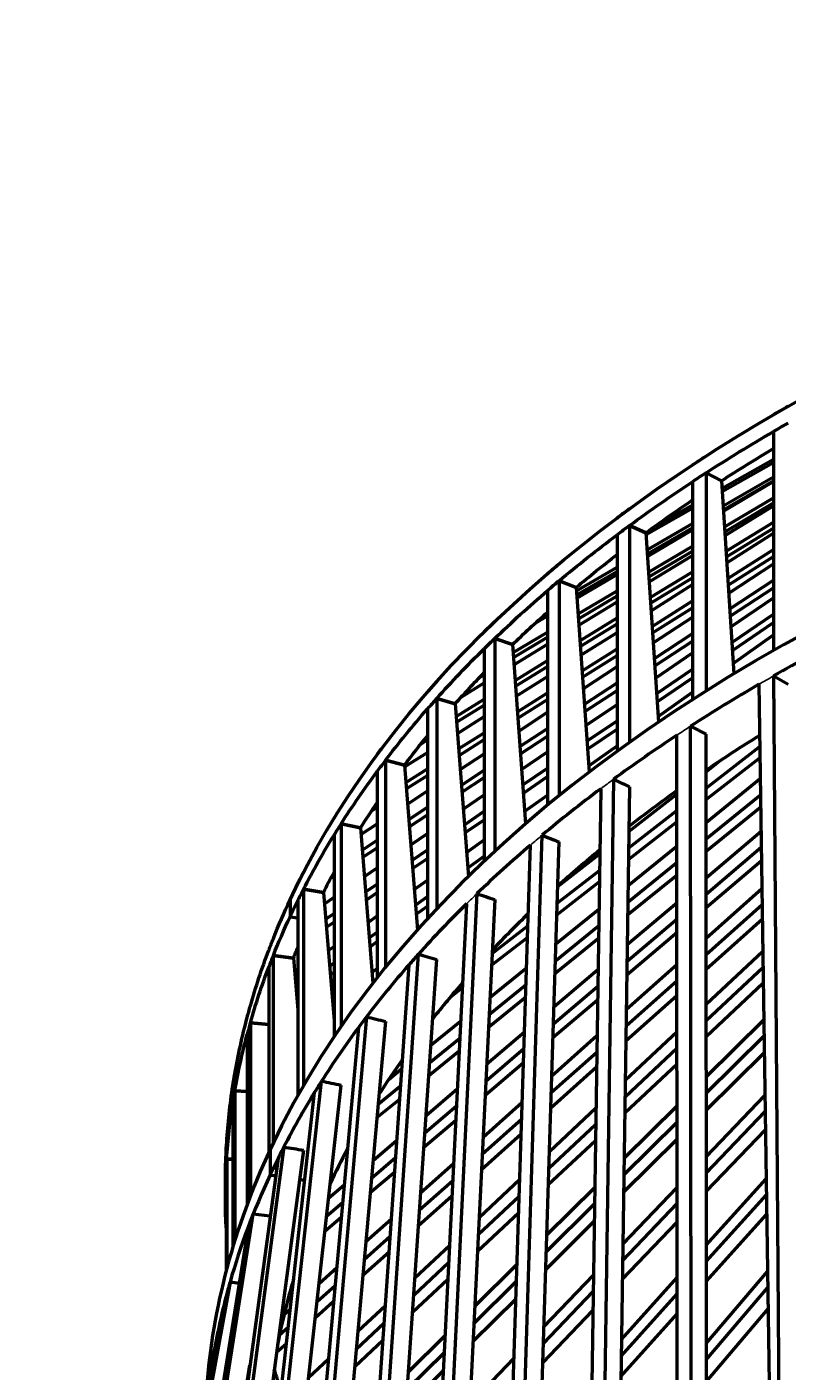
# Model space of a CAD drawing. Header units: inches. Extents: x -0.1 to 57.6, y -5.7 to 33.1.
# Drawn here: x 34.74 to 37.65, y 9.08 to 14.22 of the extents above; entities that cross this region are included whole.
import ezdxf

# ---------------------------------------------------------------- set-up
doc = ezdxf.new("R2010")
doc.units = ezdxf.units.IN
doc.header["$LTSCALE"] = 0.75
doc.header["$MEASUREMENT"] = 0
doc.layers.add('Visible', color=7, linetype='Continuous', lineweight=70)
doc.layers.add('Visible Narrow', color=7, linetype='Continuous', lineweight=35)

msp = doc.modelspace()

# ---------------------------------------------------------------- linework, layer by layer
at = {"layer": 'Visible', "extrusion": (0, 0.817547, -0.575862)}
for p, q in [((37.5926, 12.6755), (37.5926, 11.8391)), ((37.5926, 12.6755), (37.5926, 11.8391)), ((37.5926, 12.6755), (37.5926, 11.8391)), ((37.5926, 12.6755), (37.5926, 11.8391)), ((37.5926, 12.6755), (37.5926, 11.8391)), ((37.396, 12.4591), (37.5926, 12.5701)), ((37.396, 12.4591), (37.5926, 12.5701)), ((37.3968, 12.447), (37.5926, 12.5576)), ((37.3968, 12.447), (37.5926, 12.5576)), ((37.2831, 12.4837), (37.2831, 11.6516)), ((37.2831, 12.4837), (37.2831, 11.6516)), ((37.2831, 12.4837), (37.2831, 11.6516)), ((37.2831, 12.4837), (37.2831, 11.6516)), ((37.2831, 12.4837), (37.2831, 11.6516)), ((37.3942, 12.4877), (37.3352, 12.5177)), ((37.3352, 12.5177), (37.3352, 11.6848)), ((37.3352, 12.5177), (37.3942, 12.4877)), ((37.3352, 12.5177), (37.3352, 11.6848)), ((37.3942, 12.4877), (37.3352, 12.5177)), ((37.3352, 12.5177), (37.3352, 11.6848)), ((37.3942, 12.4877), (37.3352, 12.5177)), ((37.3352, 12.5177), (37.3352, 11.6848)), ((37.3942, 12.4877), (37.3352, 12.5177)), ((37.3352, 12.5177), (37.3352, 11.6848)), ((37.3942, 12.4877), (37.441, 11.7501)), ((37.3942, 12.4877), (37.441, 11.7501)), ((37.3942, 12.4877), (37.441, 11.7501)), ((37.3942, 12.4877), (37.441, 11.7501)), ((37.3942, 12.4877), (37.441, 11.7501)), ((37.4003, 12.3916), (37.5926, 12.5028)), ((37.4003, 12.3916), (37.5926, 12.5028)), ((37.4013, 12.3763), (37.5926, 12.4869)), ((37.4013, 12.3763), (37.5926, 12.4869)), ((37.4016, 12.3712), (37.5926, 12.4846)), ((37.4016, 12.3712), (37.5926, 12.4846)), ((37.106, 12.2828), (37.2831, 12.3828)), ((37.106, 12.2828), (37.2831, 12.3828)), ((37.1428, 12.3161), (37.2831, 12.3953)), ((37.1428, 12.3161), (37.2831, 12.3953)), ((37.4054, 12.3112), (37.5926, 12.4224)), ((37.4054, 12.3112), (37.5926, 12.4224)), ((37.4066, 12.2927), (37.5926, 12.4032)), ((37.4066, 12.2927), (37.5926, 12.4032)), ((37.4075, 12.2785), (37.5926, 12.3918)), ((37.4075, 12.2785), (37.5926, 12.3918)), ((37.4113, 12.2185), (37.5926, 12.3295)), ((37.4113, 12.2185), (37.5926, 12.3295)), ((36.9951, 12.281), (36.9951, 11.4542)), ((36.9951, 12.281), (36.9951, 11.4542)), ((36.9951, 12.281), (36.9951, 11.4542)), ((36.9951, 12.281), (36.9951, 11.4542)), ((36.9951, 12.281), (36.9951, 11.4542)), ((37.1056, 12.289), (37.0434, 12.3168)), ((37.0434, 12.3168), (37.0434, 11.489)), ((37.0434, 12.3168), (37.1056, 12.289)), ((37.0434, 12.3168), (37.0434, 11.489)), ((37.1056, 12.289), (37.0434, 12.3168)), ((37.0434, 12.3168), (37.0434, 11.489)), ((37.1056, 12.289), (37.0434, 12.3168)), ((37.0434, 12.3168), (37.0434, 11.489)), ((37.1056, 12.289), (37.0434, 12.3168)), ((37.0434, 12.3168), (37.0434, 11.489)), ((37.1056, 12.289), (37.154, 11.5661)), ((37.1056, 12.289), (37.154, 11.5661)), ((37.1056, 12.289), (37.154, 11.5661)), ((37.1056, 12.289), (37.154, 11.5661)), ((37.1056, 12.289), (37.154, 11.5661)), ((37.11, 12.2238), (37.2831, 12.3238)), ((37.11, 12.2238), (37.2831, 12.3238)), ((37.111, 12.2085), (37.2831, 12.308)), ((37.111, 12.2085), (37.2831, 12.308)), ((37.1116, 12.1989), (37.2831, 12.3008)), ((37.1116, 12.1989), (37.2831, 12.3008)), ((37.4127, 12.1969), (37.5926, 12.3071)), ((37.4127, 12.1969), (37.5926, 12.3071)), ((37.4141, 12.1739), (37.5926, 12.2869)), ((37.4141, 12.1739), (37.5926, 12.2869)), ((37.1156, 12.139), (37.2831, 12.2385)), ((37.1156, 12.139), (37.2831, 12.2385)), ((37.4179, 12.1141), (37.5926, 12.2247)), ((37.4179, 12.1141), (37.5926, 12.2247)), ((37.1169, 12.1206), (37.2831, 12.2193)), ((37.1169, 12.1206), (37.2831, 12.2193)), ((37.1182, 12.1013), (37.2831, 12.2023)), ((37.1182, 12.1013), (37.2831, 12.2023)), ((37.4195, 12.0893), (37.5926, 12.1989)), ((37.4195, 12.0893), (37.5926, 12.1989)), ((36.8401, 12.0677), (36.9951, 12.1574)), ((36.8401, 12.0677), (36.9951, 12.1574)), ((36.8411, 12.0525), (36.9951, 12.1415)), ((36.8411, 12.0525), (36.9951, 12.1415)), ((36.8421, 12.0388), (36.9951, 12.1297)), ((36.8421, 12.0388), (36.9951, 12.1297)), ((37.1222, 12.0415), (37.2831, 12.14)), ((37.1222, 12.0415), (37.2831, 12.14)), ((37.4215, 12.0578), (37.5926, 12.1701)), ((37.4215, 12.0578), (37.5926, 12.1701)), ((36.8392, 12.0803), (36.7741, 12.1058)), ((36.7741, 12.1058), (36.7741, 11.2843)), ((36.7741, 12.1058), (36.8392, 12.0803)), ((36.7741, 12.1058), (36.7741, 11.2843)), ((36.8392, 12.0803), (36.7741, 12.1058)), ((36.7741, 12.1058), (36.7741, 11.2843)), ((36.8392, 12.0803), (36.7741, 12.1058)), ((36.7741, 12.1058), (36.7741, 11.2843)), ((36.8392, 12.0803), (36.7741, 12.1058)), ((36.7741, 12.1058), (36.7741, 11.2843)), ((36.8392, 12.0803), (36.8888, 11.3747)), ((36.8392, 12.0803), (36.8888, 11.3747)), ((36.8392, 12.0803), (36.8888, 11.3747)), ((36.8392, 12.0803), (36.8888, 11.3747)), ((36.8392, 12.0803), (36.8888, 11.3747)), ((37.1236, 12.0199), (37.2831, 12.1175)), ((37.1236, 12.0199), (37.2831, 12.1175)), ((37.1255, 11.9912), (37.2831, 12.091)), ((37.1255, 11.9912), (37.2831, 12.091)), ((37.4253, 11.998), (37.5926, 12.1078)), ((37.4253, 11.998), (37.5926, 12.1078)), ((37.4271, 11.9701), (37.5926, 12.0787)), ((37.4271, 11.9701), (37.5926, 12.0787)), ((36.7298, 12.0683), (36.7298, 11.248)), ((36.7298, 12.0683), (36.7298, 11.248)), ((36.7298, 12.0683), (36.7298, 11.248)), ((36.7298, 12.0683), (36.7298, 11.248)), ((36.7298, 12.0683), (36.7298, 11.248)), ((36.8463, 11.979), (36.9951, 12.0674)), ((36.8463, 11.979), (36.9951, 12.0674)), ((36.8476, 11.9606), (36.9951, 12.0483)), ((36.8476, 11.9606), (36.9951, 12.0483)), ((36.8493, 11.9366), (36.9951, 12.0259)), ((36.8493, 11.9366), (36.9951, 12.0259)), ((37.1295, 11.9315), (37.2831, 12.0287)), ((37.1295, 11.9315), (37.2831, 12.0287)), ((37.4296, 11.93), (37.5926, 12.041)), ((37.4296, 11.93), (37.5926, 12.041)), ((36.6847, 11.9453), (36.7298, 11.9721)), ((36.6847, 11.9453), (36.7298, 11.9721)), ((37.1312, 11.9068), (37.2831, 12.0029)), ((37.1312, 11.9068), (37.2831, 12.0029)), ((37.4334, 11.8703), (37.5926, 11.9788)), ((37.4334, 11.8703), (37.5926, 11.9788)), ((36.8535, 11.8769), (36.9951, 11.9636)), ((36.8535, 11.8769), (36.9951, 11.9636)), ((36.855, 11.8554), (36.9951, 11.9412)), ((36.855, 11.8554), (36.9951, 11.9412)), ((37.1337, 11.869), (37.2831, 11.967)), ((37.1337, 11.869), (37.2831, 11.967)), ((37.4354, 11.8391), (37.5926, 11.9462)), ((37.4354, 11.8391), (37.5926, 11.9462)), ((36.5961, 11.8623), (36.5283, 11.8854)), ((36.5283, 11.8854), (36.5283, 11.0718)), ((36.5283, 11.8854), (36.5961, 11.8623)), ((36.5283, 11.8854), (36.5283, 11.0718)), ((36.5961, 11.8623), (36.5283, 11.8854)), ((36.5283, 11.8854), (36.5283, 11.0718)), ((36.5961, 11.8623), (36.5283, 11.8854)), ((36.5283, 11.8854), (36.5283, 11.0718)), ((36.5961, 11.8623), (36.5283, 11.8854)), ((36.5283, 11.8854), (36.5283, 11.0718)), ((36.5983, 11.8317), (36.7298, 11.9098)), ((36.5983, 11.8317), (36.7298, 11.9098)), ((36.5996, 11.8134), (36.7298, 11.8907)), ((36.5996, 11.8134), (36.7298, 11.8907)), ((36.8574, 11.8215), (36.9951, 11.9087)), ((36.8574, 11.8215), (36.9951, 11.9087)), ((37.1377, 11.8094), (37.2831, 11.9047)), ((37.1377, 11.8094), (37.2831, 11.9047)), ((37.1396, 11.7815), (37.2831, 11.8756)), ((37.1396, 11.7815), (37.2831, 11.8756)), ((37.4385, 11.7901), (37.5926, 11.8994)), ((37.4385, 11.7901), (37.5926, 11.8994)), ((36.4882, 11.8464), (36.4882, 11.0343)), ((36.4882, 11.8464), (36.4882, 11.0343)), ((36.4882, 11.8464), (36.4882, 11.0343)), ((36.4882, 11.8464), (36.4882, 11.0343)), ((36.4882, 11.8464), (36.4882, 11.0343)), ((36.5961, 11.8623), (36.6463, 11.1773)), ((36.5961, 11.8623), (36.6463, 11.1773)), ((36.5961, 11.8623), (36.6463, 11.1773)), ((36.5961, 11.8623), (36.6463, 11.1773)), ((36.5961, 11.8623), (36.6463, 11.1773)), ((36.6017, 11.785), (36.7298, 11.8634)), ((36.6017, 11.785), (36.7298, 11.8634)), ((36.8616, 11.7619), (36.9951, 11.8464)), ((36.8616, 11.7619), (36.9951, 11.8464)), ((36.8633, 11.7372), (36.9951, 11.8206)), ((36.8633, 11.7372), (36.9951, 11.8206)), ((37.1427, 11.7345), (37.2831, 11.8301)), ((37.1427, 11.7345), (37.2831, 11.8301)), ((36.6061, 11.7254), (36.7298, 11.8012)), ((36.6061, 11.7254), (36.7298, 11.8012)), ((36.6077, 11.7039), (36.7298, 11.7787)), ((36.6077, 11.7039), (36.7298, 11.7787)), ((36.8664, 11.6936), (36.9951, 11.7781)), ((36.8664, 11.6936), (36.9951, 11.7781)), ((37.1467, 11.6749), (37.2831, 11.7678)), ((37.1467, 11.6749), (37.2831, 11.7678)), ((36.4005, 11.6618), (36.4882, 11.7155)), ((36.4005, 11.6618), (36.4882, 11.7155)), ((36.4706, 11.7367), (36.4882, 11.7472)), ((36.4706, 11.7367), (36.4882, 11.7472)), ((36.6105, 11.6652), (36.7298, 11.7407)), ((36.6105, 11.6652), (36.7298, 11.7407)), ((36.8706, 11.6341), (36.9951, 11.7158)), ((36.8706, 11.6341), (36.9951, 11.7158)), ((37.1488, 11.6438), (37.2831, 11.7353)), ((37.1488, 11.6438), (37.2831, 11.7353)), ((37.5369, 11.7105), (37.5926, 7.8837)), ((37.5926, 11.7425), (37.6483, 11.7105)), ((37.5926, 11.7425), (37.6204, 7.8998)), ((36.6149, 11.6057), (36.7298, 11.6784)), ((36.6149, 11.6057), (36.7298, 11.6784)), ((36.8725, 11.6062), (36.9951, 11.6867)), ((36.8725, 11.6062), (36.9951, 11.6867)), ((37.1526, 11.5873), (37.2831, 11.6799)), ((37.1526, 11.5873), (37.2831, 11.6799)), ((36.2713, 11.6162), (36.2713, 10.8145)), ((36.2713, 11.6162), (36.2713, 10.8145)), ((36.2713, 11.6162), (36.2713, 10.8145)), ((36.2713, 11.6162), (36.2713, 10.8145)), ((36.2713, 11.6162), (36.2713, 10.8145)), ((36.3772, 11.636), (36.307, 11.6566)), ((36.307, 11.6566), (36.307, 10.8529)), ((36.307, 11.6566), (36.3772, 11.636)), ((36.307, 11.6566), (36.307, 10.8529)), ((36.3772, 11.636), (36.307, 11.6566)), ((36.307, 11.6566), (36.307, 10.8529)), ((36.3772, 11.636), (36.307, 11.6566)), ((36.307, 11.6566), (36.307, 10.8529)), ((36.3772, 11.636), (36.307, 11.6566)), ((36.307, 11.6566), (36.307, 10.8529)), ((36.3772, 11.636), (36.4275, 10.9758)), ((36.3772, 11.636), (36.4275, 10.9758)), ((36.3772, 11.636), (36.4275, 10.9758)), ((36.3772, 11.636), (36.4275, 10.9758)), ((36.3772, 11.636), (36.4275, 10.9758)), ((36.3809, 11.5875), (36.4882, 11.6532)), ((36.3809, 11.5875), (36.4882, 11.6532)), ((36.3825, 11.566), (36.4882, 11.6308)), ((36.3825, 11.566), (36.4882, 11.6308)), ((36.6167, 11.5811), (36.7298, 11.6527)), ((36.6167, 11.5811), (36.7298, 11.6527)), ((36.8763, 11.5529), (36.9951, 11.6338)), ((36.8763, 11.5529), (36.9951, 11.6338)), ((36.3858, 11.5229), (36.4882, 11.5878)), ((36.3858, 11.5229), (36.4882, 11.5878)), ((36.6203, 11.5321), (36.7298, 11.604)), ((36.6203, 11.5321), (36.7298, 11.604)), ((36.8804, 11.4934), (36.9951, 11.5716)), ((36.8804, 11.4934), (36.9951, 11.5716)), ((36.3903, 11.4635), (36.4882, 11.5255)), ((36.3903, 11.4635), (36.4882, 11.5255)), ((36.6246, 11.4727), (36.7298, 11.5417)), ((36.6246, 11.4727), (36.7298, 11.5417)), ((36.6267, 11.4449), (36.7298, 11.5126)), ((36.6267, 11.4449), (36.7298, 11.5126)), ((36.8826, 11.4624), (36.9951, 11.539)), ((36.8826, 11.4624), (36.9951, 11.539)), ((37.2255, 7.6619), (37.224, 11.5165)), ((37.2788, 7.6953), (37.2761, 11.5505)), ((37.3367, 7.6821), (37.3352, 11.5205)), ((36.2468, 11.4829), (36.2713, 11.4979)), ((36.2468, 11.4829), (36.2713, 11.4979)), ((36.3922, 11.4389), (36.4882, 11.4997)), ((36.3922, 11.4389), (36.4882, 11.4997)), ((36.8871, 11.399), (36.9951, 11.4756)), ((36.8871, 11.399), (36.9951, 11.4756)), ((37.3352, 11.3143), (37.5404, 11.4729)), ((37.3352, 11.3143), (37.5404, 11.4729)), ((36.1834, 11.4022), (36.1111, 11.4202)), ((36.1111, 11.4202), (36.1111, 10.6294)), ((36.1111, 11.4202), (36.1834, 11.4022)), ((36.1111, 11.4202), (36.1111, 10.6294)), ((36.1834, 11.4022), (36.1111, 11.4202)), ((36.1111, 11.4202), (36.1111, 10.6294)), ((36.1834, 11.4022), (36.1111, 11.4202)), ((36.1111, 11.4202), (36.1111, 10.6294)), ((36.1834, 11.4022), (36.1111, 11.4202)), ((36.1111, 11.4202), (36.1111, 10.6294)), ((36.1834, 11.4022), (36.233, 10.7722)), ((36.1834, 11.4022), (36.233, 10.7722)), ((36.1834, 11.4022), (36.233, 10.7722)), ((36.1834, 11.4022), (36.233, 10.7722)), ((36.1834, 11.4022), (36.233, 10.7722)), ((36.184, 11.3952), (36.2713, 11.4504)), ((36.184, 11.3952), (36.2713, 11.4504)), ((36.3963, 11.3852), (36.4882, 11.4455)), ((36.3963, 11.3852), (36.4882, 11.4455)), ((36.631, 11.3857), (36.7298, 11.453)), ((36.631, 11.3857), (36.7298, 11.453)), ((37.3352, 11.3766), (37.3917, 11.4202)), ((37.3352, 11.3766), (37.3917, 11.4202)), ((37.3353, 11.2709), (37.541, 11.43)), ((37.3353, 11.2709), (37.541, 11.43)), ((36.0799, 11.3786), (36.0799, 10.5904)), ((36.0799, 11.3786), (36.0799, 10.5904)), ((36.0799, 11.3786), (36.0799, 10.5904)), ((36.0799, 11.3786), (36.0799, 10.5904)), ((36.0799, 11.3786), (36.0799, 10.5904)), ((36.1886, 11.3359), (36.2713, 11.3882)), ((36.1886, 11.3359), (36.2713, 11.3882)), ((36.1906, 11.3113), (36.2713, 11.3624)), ((36.1906, 11.3113), (36.2713, 11.3624)), ((36.4008, 11.3259), (36.4882, 11.3832)), ((36.4008, 11.3259), (36.4882, 11.3832)), ((36.4029, 11.2981), (36.4882, 11.3541)), ((36.4029, 11.2981), (36.4882, 11.3541)), ((36.6354, 11.3264), (36.7298, 11.3908)), ((36.6354, 11.3264), (36.7298, 11.3908)), ((36.6377, 11.2954), (36.7298, 11.3582)), ((36.6377, 11.2954), (36.7298, 11.3582)), ((36.1951, 11.2532), (36.2713, 11.3031)), ((36.1951, 11.2532), (36.2713, 11.3031)), ((36.9329, 11.3116), (36.8746, 7.4316)), ((36.9812, 11.3474), (36.9255, 7.4662)), ((37.0434, 11.3196), (36.9859, 7.4578)), ((37.3353, 11.183), (37.5422, 11.3504)), ((37.3353, 11.183), (37.5422, 11.3504)), ((36.4078, 11.2336), (36.4882, 11.2884)), ((36.4078, 11.2336), (36.4882, 11.2884)), ((36.6428, 11.2257), (36.7298, 11.2874)), ((36.6428, 11.2257), (36.7298, 11.2874)), ((37.0408, 11.149), (37.2241, 11.2907)), ((37.0408, 11.149), (37.2241, 11.2907)), ((37.3353, 11.1208), (37.5431, 11.2889)), ((37.3353, 11.1208), (37.5431, 11.2889)), ((36.0585, 11.2277), (36.0799, 11.2412)), ((36.0585, 11.2277), (36.0799, 11.2412)), ((36.1998, 11.194), (36.2713, 11.2409)), ((36.1998, 11.194), (36.2713, 11.2409)), ((36.202, 11.1663), (36.2713, 11.2118)), ((36.202, 11.1663), (36.2713, 11.2118)), ((36.4123, 11.1744), (36.4882, 11.2261)), ((36.4123, 11.1744), (36.4882, 11.2261)), ((37.0399, 11.086), (37.2241, 11.2284)), ((37.0399, 11.086), (37.2241, 11.2284)), ((37.3353, 11.0735), (37.5437, 11.2421)), ((37.3353, 11.0735), (37.5437, 11.2421)), ((36.0155, 11.1619), (35.9414, 11.1772)), ((35.9414, 11.1772), (35.9414, 10.4036)), ((35.9414, 11.1772), (36.0155, 11.1619)), ((35.9414, 11.1772), (35.9414, 10.4036)), ((36.0155, 11.1619), (35.9414, 11.1772)), ((35.9414, 11.1772), (35.9414, 10.4036)), ((36.0155, 11.1619), (35.9414, 11.1772)), ((35.9414, 11.1772), (35.9414, 10.4036)), ((36.0155, 11.1619), (35.9414, 11.1772)), ((35.9414, 11.1772), (35.9414, 10.4036)), ((36.0155, 11.1619), (36.0634, 10.5695)), ((36.0155, 11.1619), (36.0634, 10.5695)), ((36.0155, 11.1619), (36.0634, 10.5695)), ((36.0155, 11.1619), (36.0634, 10.5695)), ((36.0155, 11.1619), (36.0634, 10.5695)), ((36.0176, 11.1367), (36.0799, 11.1776)), ((36.0176, 11.1367), (36.0799, 11.1776)), ((36.4147, 11.1435), (36.4882, 11.1936)), ((36.4147, 11.1435), (36.4882, 11.1936)), ((37.0392, 11.0421), (37.2241, 11.1851)), ((37.0392, 11.0421), (37.2241, 11.1851)), ((37.3354, 10.9718), (37.5451, 11.1498)), ((37.3354, 10.9718), (37.5451, 11.1498)), ((35.9148, 11.1346), (35.9148, 10.3645)), ((35.9148, 11.1346), (35.9148, 10.3645)), ((35.9148, 11.1346), (35.9148, 10.3645)), ((35.9148, 11.1346), (35.9148, 10.3645)), ((35.9148, 11.1346), (35.9148, 10.3645)), ((36.0223, 11.0776), (36.0799, 11.1153)), ((36.0223, 11.0776), (36.0799, 11.1153)), ((36.2074, 11.097), (36.2713, 11.1406)), ((36.2074, 11.097), (36.2713, 11.1406)), ((36.4204, 11.0679), (36.4882, 11.116)), ((36.4204, 11.0679), (36.4882, 11.116)), ((36.5407, 7.193), (36.6647, 11.0966)), ((36.589, 7.2288), (36.7089, 11.1341)), ((36.652, 7.2258), (36.7741, 11.1086)), ((36.0246, 11.0499), (36.0799, 11.0862)), ((36.0246, 11.0499), (36.0799, 11.0862)), ((36.2121, 11.0379), (36.2713, 11.0783)), ((36.2121, 11.0379), (36.2713, 11.0783)), ((36.2145, 11.0071), (36.2713, 11.0457)), ((36.2145, 11.0071), (36.2713, 11.0457)), ((36.4249, 11.0089), (36.4882, 11.0537)), ((36.4249, 11.0089), (36.4882, 11.0537)), ((36.7687, 10.9387), (36.9291, 11.0627)), ((36.7687, 10.9387), (36.9291, 11.0627)), ((37.0377, 10.9422), (37.2242, 11.0931)), ((37.0377, 10.9422), (37.2242, 11.0931)), ((37.3354, 10.9096), (37.546, 11.0883)), ((37.3354, 10.9096), (37.546, 11.0883)), ((36.0305, 10.9765), (36.0799, 11.0101)), ((36.0305, 10.9765), (36.0799, 11.0101)), ((36.7667, 10.8749), (36.9282, 10.9997)), ((36.7667, 10.8749), (36.9282, 10.9997)), ((37.0368, 10.8792), (37.2242, 11.0308)), ((37.0368, 10.8792), (37.2242, 11.0308)), ((37.3354, 10.8582), (37.5467, 11.0375)), ((37.3354, 10.8582), (37.5467, 11.0375)), ((35.9026, 10.9699), (35.9148, 10.9778)), ((35.9026, 10.9699), (35.9148, 10.9778)), ((36.0353, 10.9175), (36.0799, 10.9479)), ((36.0353, 10.9175), (36.0799, 10.9479)), ((36.2208, 10.9264), (36.2713, 10.9621)), ((36.2208, 10.9264), (36.2713, 10.9621)), ((36.7653, 10.8304), (36.9275, 10.9558)), ((36.7653, 10.8304), (36.9275, 10.9558)), ((37.0361, 10.8313), (37.2242, 10.9835)), ((37.0361, 10.8313), (37.2242, 10.9835)), ((35.8742, 10.916), (35.7985, 10.9286)), ((35.7985, 10.9286), (35.7985, 10.1788)), ((35.7985, 10.9286), (35.8742, 10.916)), ((35.7985, 10.9286), (35.7985, 10.1788)), ((35.8742, 10.916), (35.7985, 10.9286)), ((35.7985, 10.9286), (35.7985, 10.1788)), ((35.8742, 10.916), (35.7985, 10.9286)), ((35.7985, 10.9286), (35.7985, 10.1788)), ((35.8742, 10.916), (35.7985, 10.9286)), ((35.7985, 10.9286), (35.7985, 10.1788)), ((35.8742, 10.916), (35.9148, 10.4256)), ((35.8742, 10.916), (35.9148, 10.4256)), ((35.8742, 10.916), (35.9148, 10.4256)), ((35.8742, 10.916), (35.9148, 10.4256)), ((35.8742, 10.916), (35.9148, 10.4256)), ((35.8778, 10.8724), (35.9148, 10.8976)), ((35.8778, 10.8724), (35.9148, 10.8976)), ((36.0378, 10.8866), (36.0799, 10.9153)), ((36.0378, 10.8866), (36.0799, 10.9153)), ((36.2255, 10.8674), (36.2713, 10.8999)), ((36.2255, 10.8674), (36.2713, 10.8999)), ((36.4605, 10.9113), (36.2703, 6.9834)), ((37.3355, 10.7411), (37.5483, 10.9309)), ((37.3355, 10.7411), (37.5483, 10.9309)), ((35.7467, 10.8871), (35.7467, 10.8228)), ((35.7467, 10.8871), (35.7467, 10.8228)), ((35.7766, 10.8851), (35.7766, 10.1404)), ((35.7766, 10.8851), (35.7766, 10.1404)), ((35.7766, 10.8851), (35.7766, 10.1404)), ((35.7766, 10.8851), (35.7766, 10.1404)), ((35.7766, 10.8851), (35.7766, 10.1404)), ((36.4204, 10.8723), (36.2247, 6.9465)), ((36.2282, 10.8332), (36.2713, 10.8638)), ((36.2282, 10.8332), (36.2713, 10.8638)), ((36.5283, 10.8882), (36.3359, 6.9868)), ((36.7618, 10.7189), (36.926, 10.8518)), ((36.7618, 10.7189), (36.926, 10.8518)), ((37.0344, 10.7164), (37.2243, 10.8775)), ((37.0344, 10.7164), (37.2243, 10.8775)), ((37.3355, 10.6789), (37.5492, 10.8694)), ((37.3355, 10.6789), (37.5492, 10.8694)), ((35.7467, 10.8228), (35.7766, 10.8182)), ((35.7467, 10.8228), (35.7766, 10.8182)), ((35.8826, 10.8134), (35.9148, 10.8353)), ((35.8826, 10.8134), (35.9148, 10.8353)), ((35.8852, 10.7826), (35.9148, 10.8028)), ((35.8852, 10.7826), (35.9148, 10.8028)), ((36.0447, 10.8014), (36.0799, 10.8264)), ((36.0447, 10.8014), (36.0799, 10.8264)), ((36.5181, 10.6827), (36.6549, 10.7884)), ((36.5181, 10.6827), (36.6549, 10.7884)), ((36.7598, 10.655), (36.925, 10.7888)), ((36.7598, 10.655), (36.925, 10.7888)), ((37.0334, 10.6533), (37.2243, 10.8153)), ((37.0334, 10.6533), (37.2243, 10.8153)), ((37.3355, 10.6231), (37.55, 10.8144)), ((37.3355, 10.6231), (37.55, 10.8144)), ((36.0494, 10.7425), (36.0799, 10.7641)), ((36.0494, 10.7425), (36.0799, 10.7641)), ((36.5159, 10.6376), (36.6535, 10.7439)), ((36.5159, 10.6376), (36.6535, 10.7439)), ((36.7583, 10.6065), (36.9243, 10.7409)), ((36.7583, 10.6065), (36.9243, 10.7409)), ((37.0327, 10.6012), (37.2243, 10.7639)), ((37.0327, 10.6012), (37.2243, 10.7639)), ((35.8926, 10.6935), (35.9148, 10.7092)), ((35.8926, 10.6935), (35.9148, 10.7092)), ((36.0522, 10.7084), (36.0799, 10.728)), ((36.0522, 10.7084), (36.0799, 10.728)), ((37.3356, 10.4886), (37.5518, 10.6916)), ((37.3356, 10.4886), (37.5518, 10.6916)), ((35.683, 10.6753), (35.7599, 10.6654)), ((35.683, 10.6753), (35.683, 9.9603)), ((35.7599, 10.6654), (35.683, 10.6753)), ((35.683, 10.6753), (35.683, 9.9603)), ((35.7599, 10.6654), (35.683, 10.6753)), ((35.683, 10.6753), (35.683, 9.9603)), ((35.7599, 10.6654), (35.683, 10.6753)), ((35.683, 10.6753), (35.683, 9.9603)), ((35.7599, 10.6654), (35.683, 10.6753)), ((35.683, 10.6753), (35.683, 9.9603)), ((35.7599, 10.6654), (35.7766, 10.4678)), ((35.7599, 10.6654), (35.7766, 10.4678)), ((35.7599, 10.6654), (35.7766, 10.4678)), ((35.7599, 10.6654), (35.7766, 10.4678)), ((35.7599, 10.6654), (35.7766, 10.4678)), ((35.8974, 10.6347), (35.9148, 10.647)), ((35.8974, 10.6347), (35.9148, 10.647)), ((35.9272, 6.6924), (36.2011, 10.6396)), ((35.97, 6.7304), (36.2369, 10.68)), ((36.0386, 6.7413), (36.307, 10.6594)), ((37.0307, 10.4694), (37.2243, 10.642)), ((37.0307, 10.4694), (37.2243, 10.642)), ((35.6659, 10.6311), (35.6659, 9.9236)), ((35.6659, 10.6311), (35.6659, 9.9236)), ((35.6659, 10.6311), (35.6659, 9.9236)), ((35.6659, 10.6311), (35.6659, 9.9236)), ((35.6659, 10.6311), (35.6659, 9.9236)), ((35.7652, 10.6031), (35.7766, 10.6112)), ((35.7652, 10.6031), (35.7766, 10.6112)), ((35.9003, 10.6006), (35.9148, 10.6109)), ((35.9003, 10.6006), (35.9148, 10.6109)), ((36.0601, 10.6108), (36.0799, 10.6254)), ((36.0601, 10.6108), (36.0799, 10.6254)), ((36.5099, 10.5151), (36.6498, 10.6283)), ((36.5099, 10.5151), (36.6498, 10.6283)), ((36.7543, 10.4786), (36.9225, 10.6214)), ((36.7543, 10.4786), (36.9225, 10.6214)), ((37.3356, 10.4264), (37.5527, 10.6302)), ((37.3356, 10.4264), (37.5527, 10.6302)), ((35.7701, 10.5444), (35.7766, 10.549)), ((35.7701, 10.5444), (35.7766, 10.549)), ((36.359, 10.5163), (36.4044, 10.5514)), ((36.359, 10.5163), (36.4044, 10.5514)), ((36.5067, 10.4502), (36.6478, 10.5644)), ((36.5067, 10.4502), (36.6478, 10.5644)), ((36.7522, 10.4147), (36.9216, 10.5584)), ((36.7522, 10.4147), (36.9216, 10.5584)), ((37.0298, 10.4063), (37.2244, 10.5798)), ((37.0298, 10.4063), (37.2244, 10.5798)), ((37.3356, 10.366), (37.5535, 10.5706)), ((37.3356, 10.366), (37.5535, 10.5706)), ((35.773, 10.5104), (35.7766, 10.5129)), ((35.773, 10.5104), (35.7766, 10.5129)), ((35.9087, 10.4988), (35.9148, 10.5033)), ((35.9087, 10.4988), (35.9148, 10.5033)), ((36.5043, 10.4009), (36.6462, 10.5158)), ((36.5043, 10.4009), (36.6462, 10.5158)), ((36.7506, 10.3618), (36.9208, 10.5063)), ((36.7506, 10.3618), (36.9208, 10.5063)), ((37.0289, 10.3497), (37.2244, 10.524)), ((37.0289, 10.3497), (37.2244, 10.524)), ((36.0389, 10.4411), (35.6892, 6.4701)), ((35.9136, 10.4401), (35.9148, 10.441)), ((35.9136, 10.4401), (35.9148, 10.441)), ((37.3357, 10.2115), (37.5556, 10.4293)), ((37.3357, 10.2115), (37.5556, 10.4293)), ((35.5954, 10.4183), (35.6659, 10.4119)), ((35.5954, 10.4183), (35.5954, 9.757)), ((35.6659, 10.4119), (35.5954, 10.4183)), ((35.5954, 10.4183), (35.5954, 9.757)), ((35.6659, 10.4119), (35.5954, 10.4183)), ((35.5954, 10.4183), (35.5954, 9.757)), ((35.6659, 10.4119), (35.5954, 10.4183)), ((35.5954, 10.4183), (35.5954, 9.757)), ((35.6659, 10.4119), (35.5954, 10.4183)), ((35.5954, 10.4183), (35.5954, 9.757)), ((36.0076, 10.3995), (35.6493, 6.431)), ((36.1111, 10.4231), (35.7609, 6.4901)), ((36.2846, 10.3328), (36.3981, 10.4246)), ((36.2846, 10.3328), (36.3981, 10.4246)), ((36.4973, 10.2606), (36.642, 10.3834)), ((36.4973, 10.2606), (36.642, 10.3834)), ((37.0267, 10.1986), (37.2244, 10.3843)), ((37.0267, 10.1986), (37.2244, 10.3843)), ((35.5831, 10.3735), (35.5831, 9.7245)), ((35.5831, 10.3735), (35.5831, 9.7245)), ((35.5831, 10.3735), (35.5831, 9.7245)), ((35.5831, 10.3735), (35.5831, 9.7245)), ((35.5831, 10.3735), (35.5831, 9.7245)), ((36.2801, 10.2669), (36.3949, 10.3597)), ((36.2801, 10.2669), (36.3949, 10.3597)), ((36.746, 10.2154), (36.9187, 10.3695)), ((36.746, 10.2154), (36.9187, 10.3695)), ((37.3357, 10.1492), (37.5565, 10.368)), ((37.3357, 10.1492), (37.5565, 10.368)), ((36.2767, 10.2168), (36.3924, 10.3104)), ((36.2767, 10.2168), (36.3924, 10.3104)), ((36.4941, 10.1956), (36.64, 10.3194)), ((36.4941, 10.1956), (36.64, 10.3194)), ((36.744, 10.1514), (36.9178, 10.3064)), ((36.744, 10.1514), (36.9178, 10.3064)), ((37.0257, 10.1355), (37.2245, 10.322)), ((37.0257, 10.1355), (37.2245, 10.322)), ((37.3357, 10.084), (37.5574, 10.3036)), ((37.3357, 10.084), (37.5574, 10.3036)), ((36.1247, 10.2034), (36.1736, 10.243)), ((36.1247, 10.2034), (36.1736, 10.243)), ((36.4915, 10.1419), (36.6383, 10.2665)), ((36.4915, 10.1419), (36.6383, 10.2665)), ((36.7422, 10.094), (36.9169, 10.2499)), ((36.7422, 10.094), (36.9169, 10.2499)), ((37.0248, 10.0742), (37.2245, 10.2617)), ((37.0248, 10.0742), (37.2245, 10.2617)), ((35.4287, 6.2029), (35.8673, 10.1955)), ((35.5042, 6.2343), (35.9414, 10.1801)), ((36.083, 10.1074), (36.169, 10.177)), ((36.083, 10.1074), (36.169, 10.177)), ((35.3919, 6.1628), (35.8407, 10.1528)), ((35.5359, 10.1587), (35.5831, 10.1561)), ((35.5359, 10.1587), (35.5359, 9.5863)), ((35.5831, 10.1561), (35.5359, 10.1587)), ((35.5359, 10.1587), (35.5359, 9.5863)), ((35.5831, 10.1561), (35.5359, 10.1587)), ((35.5359, 10.1587), (35.5359, 9.5863)), ((35.5831, 10.1561), (35.5359, 10.1587)), ((35.5359, 10.1587), (35.5359, 9.5863)), ((35.5831, 10.1561), (35.5359, 10.1587)), ((35.5359, 10.1587), (35.5359, 9.5863)), ((36.0785, 10.0564), (36.1655, 10.1269)), ((36.0785, 10.0564), (36.1655, 10.1269)), ((36.2663, 10.0645), (36.3852, 10.1654)), ((36.2663, 10.0645), (36.3852, 10.1654)), ((37.3358, 9.9062), (37.5598, 10.1409)), ((37.3358, 9.9062), (37.5598, 10.1409)), ((35.5285, 10.1135), (35.5285, 9.5621)), ((35.5285, 10.1135), (35.5285, 9.5621)), ((35.5285, 10.1135), (35.5285, 9.5621)), ((35.5285, 10.1135), (35.5285, 9.5621)), ((35.5285, 10.1135), (35.5285, 9.5621)), ((36.2617, 9.9984), (36.3819, 10.1004)), ((36.2617, 9.9984), (36.3819, 10.1004)), ((36.4836, 9.9814), (36.6335, 10.1151)), ((36.4836, 9.9814), (36.6335, 10.1151)), ((36.7369, 9.9265), (36.9146, 10.0933)), ((36.7369, 9.9265), (36.9146, 10.0933)), ((37.0222, 9.901), (37.2245, 10.1014)), ((37.0222, 9.901), (37.2245, 10.1014)), ((37.3358, 9.844), (37.5607, 10.0795)), ((37.3358, 9.844), (37.5607, 10.0795)), ((36.258, 9.9438), (36.3793, 10.0467)), ((36.258, 9.9438), (36.3793, 10.0467)), ((36.4804, 9.9163), (36.6315, 10.0511)), ((36.4804, 9.9163), (36.6315, 10.0511)), ((36.7349, 9.8624), (36.9136, 10.0302)), ((36.7349, 9.8624), (36.9136, 10.0302)), ((37.0213, 9.8378), (37.2246, 10.0391)), ((37.0213, 9.8378), (37.2246, 10.0391)), ((36.0639, 9.8928), (36.1546, 9.9698)), ((36.0639, 9.8928), (36.1546, 9.9698)), ((36.4775, 9.858), (36.6297, 9.9937)), ((36.4775, 9.858), (36.6297, 9.9937)), ((36.7329, 9.8001), (36.9127, 9.969)), ((36.7329, 9.8001), (36.9127, 9.969)), ((37.0203, 9.7715), (37.2246, 9.9739)), ((37.0203, 9.7715), (37.2246, 9.9739)), ((37.3359, 9.7734), (37.5617, 10.01)), ((37.3359, 9.7734), (37.5617, 10.01)), ((35.7229, 9.9441), (35.1933, 5.9569)), ((35.7985, 9.9315), (35.2733, 6.0029)), ((35.6706, 9.9339), (35.6706, 9.8374)), ((35.6706, 9.9339), (35.6706, 9.8374)), ((35.701, 9.9006), (35.1631, 5.9395)), ((35.5049, 9.8974), (35.5285, 9.897)), ((35.5049, 9.8974), (35.5049, 9.4786)), ((35.5285, 9.897), (35.5049, 9.8974)), ((35.5049, 9.8974), (35.5049, 9.4786)), ((35.5285, 9.897), (35.5049, 9.8974)), ((35.5049, 9.8974), (35.5049, 9.4786)), ((35.5285, 9.897), (35.5049, 9.8974)), ((35.5049, 9.8974), (35.5049, 9.4786)), ((35.5285, 9.897), (35.5049, 9.8974)), ((35.5049, 9.8974), (35.5049, 9.4786)), ((36.0579, 9.8254), (36.15, 9.9036)), ((36.0579, 9.8254), (36.15, 9.9036)), ((36.2461, 9.7696), (36.371, 9.881)), ((36.2461, 9.7696), (36.371, 9.881)), ((35.5025, 9.8521), (35.5025, 9.4692)), ((35.5025, 9.8521), (35.5025, 9.4692)), ((35.5025, 9.8521), (35.5025, 9.4692)), ((35.5025, 9.8521), (35.5025, 9.4692)), ((35.5025, 9.8521), (35.5025, 9.4692)), ((35.6706, 9.8374), (35.6919, 9.8341)), ((35.6706, 9.8374), (35.6919, 9.8341)), ((35.7836, 9.8199), (35.8029, 9.8169)), ((35.7836, 9.8199), (35.8029, 9.8169)), ((36.053, 9.7698), (36.1463, 9.849)), ((36.053, 9.7698), (36.1463, 9.849)), ((36.2415, 9.7033), (36.3678, 9.8159)), ((36.2415, 9.7033), (36.3678, 9.8159)), ((36.4684, 9.6744), (36.6242, 9.8207)), ((36.4684, 9.6744), (36.6242, 9.8207)), ((37.3359, 9.5685), (37.5644, 9.8223)), ((37.3359, 9.5685), (37.5644, 9.8223)), ((35.5, 9.7438), (35.5, 9.8082)), ((35.8936, 9.7482), (35.9534, 9.799)), ((35.8936, 9.7482), (35.9534, 9.799)), ((36.7269, 9.6084), (36.91, 9.7898)), ((36.7269, 9.6084), (36.91, 9.7898)), ((37.0174, 9.5726), (37.2247, 9.7898)), ((37.0174, 9.5726), (37.2247, 9.7898)), ((37.336, 9.5063), (37.5653, 9.761)), ((37.336, 9.5063), (37.5653, 9.761)), ((35.886, 9.6795), (35.9473, 9.7315)), ((35.886, 9.6795), (35.9473, 9.7315)), ((36.2374, 9.6439), (36.3648, 9.7575)), ((36.2374, 9.6439), (36.3648, 9.7575)), ((36.4652, 9.6092), (36.6221, 9.7565)), ((36.4652, 9.6092), (36.6221, 9.7565)), ((36.7249, 9.5441), (36.9091, 9.7266)), ((36.7249, 9.5441), (36.9091, 9.7266)), ((37.0164, 9.5093), (37.2247, 9.7275)), ((37.0164, 9.5093), (37.2247, 9.7275)), ((35.0043, 5.848), (35.6062, 9.688)), ((35.671, 9.6797), (35.6062, 9.688)), ((35.8797, 9.6227), (35.9423, 9.6758)), ((35.8797, 9.6227), (35.9423, 9.6758)), ((36.0363, 9.5826), (36.1338, 9.6695)), ((36.0363, 9.5826), (36.1338, 9.6695)), ((36.4621, 9.5459), (36.6202, 9.6943)), ((36.4621, 9.5459), (36.6202, 9.6943)), ((36.7228, 9.4767), (36.9081, 9.6603)), ((36.7228, 9.4767), (36.9081, 9.6603)), ((37.0153, 9.4376), (37.2247, 9.6569)), ((37.0153, 9.4376), (37.2247, 9.6569)), ((37.336, 9.43), (37.5664, 9.6859)), ((37.336, 9.43), (37.5664, 9.6859)), ((34.9794, 5.8337), (35.589, 9.6438)), ((35.5025, 9.6355), (35.5025, 9.6355)), ((35.5025, 9.6355), (35.5025, 9.4692)), ((35.5025, 9.6355), (35.5025, 9.6355)), ((35.5025, 9.6355), (35.5025, 9.4692)), ((35.5025, 9.6355), (35.5025, 9.6355)), ((35.5025, 9.6355), (35.5025, 9.4692)), ((35.5025, 9.6355), (35.5025, 9.6355)), ((35.5025, 9.6355), (35.5025, 9.4692)), ((35.5025, 9.6355), (35.5025, 9.6355)), ((35.5025, 9.6355), (35.5025, 9.4692)), ((36.0303, 9.5149), (36.1292, 9.6032)), ((36.0303, 9.5149), (36.1292, 9.6032)), ((36.2238, 9.4447), (36.3554, 9.5683)), ((36.2238, 9.4447), (36.3554, 9.5683)), ((36.0249, 9.4544), (36.1251, 9.5437)), ((36.0249, 9.4544), (36.1251, 9.5437)), ((36.2192, 9.3782), (36.3522, 9.503)), ((36.2192, 9.3782), (36.3522, 9.503)), ((35.8575, 9.4232), (35.9249, 9.4832)), ((35.8575, 9.4232), (35.9249, 9.4832)), ((36.4517, 9.3358), (36.6139, 9.4964)), ((36.4517, 9.3358), (36.6139, 9.4964)), ((36.7158, 9.2567), (36.905, 9.4548)), ((36.7158, 9.2567), (36.905, 9.4548)), ((37.3361, 9.1932), (37.5696, 9.4688)), ((37.3361, 9.1932), (37.5696, 9.4688)), ((35.5176, 9.4283), (34.8527, 5.7607)), ((35.8499, 9.3541), (35.9188, 9.4155)), ((35.8499, 9.3541), (35.9188, 9.4155)), ((36.2148, 9.3137), (36.349, 9.4397)), ((36.2148, 9.3137), (36.349, 9.4397)), ((36.4485, 9.2703), (36.6118, 9.4321)), ((36.4485, 9.2703), (36.6118, 9.4321)), ((37.0119, 9.2086), (37.2248, 9.4451)), ((37.0119, 9.2086), (37.2248, 9.4451)), ((37.3361, 9.1309), (37.5704, 9.4076)), ((37.3361, 9.1309), (37.5704, 9.4076)), ((35.5053, 9.3835), (34.8336, 5.7497)), ((35.843, 9.2922), (35.9133, 9.3548)), ((35.843, 9.2922), (35.9133, 9.3548)), ((36.4451, 9.2016), (36.6097, 9.3647)), ((36.4451, 9.2016), (36.6097, 9.3647)), ((36.7138, 9.1923), (36.904, 9.3916)), ((36.7138, 9.1923), (36.904, 9.3916)), ((37.011, 9.1453), (37.2248, 9.3828)), ((37.011, 9.1453), (37.2248, 9.3828)), ((35.7239, 9.304), (35.7476, 9.3251)), ((35.7239, 9.304), (35.7476, 9.3251)), ((36.0058, 9.2401), (36.1109, 9.3387)), ((36.0058, 9.2401), (36.1109, 9.3387)), ((36.7115, 9.1193), (36.903, 9.3198)), ((36.7115, 9.1193), (36.903, 9.3198)), ((37.0098, 9.0677), (37.2248, 9.3065)), ((37.0098, 9.0677), (37.2248, 9.3065)), ((37.3362, 9.0483), (37.5716, 9.3264)), ((37.3362, 9.0483), (37.5716, 9.3264)), ((35.7067, 9.2263), (35.7398, 9.2559)), ((35.7067, 9.2263), (35.7398, 9.2559)), ((35.9998, 9.1721), (36.1062, 9.2721)), ((35.9998, 9.1721), (36.1062, 9.2721)), ((35.6955, 9.1606), (35.7328, 9.1939)), ((35.6955, 9.1606), (35.7328, 9.1939)), ((35.9939, 9.1062), (36.1018, 9.2075)), ((35.9939, 9.1062), (36.1018, 9.2075)), ((36.1992, 9.0856), (36.3382, 9.2233)), ((36.1992, 9.0856), (36.3382, 9.2233)), ((34.7422, 5.6971), (35.4576, 9.1658)), ((36.1946, 9.0188), (36.3349, 9.1578)), ((36.1946, 9.0188), (36.3349, 9.1578)), ((35.0876, 5.896), (35.5938, 9.1111)), ((35.8177, 9.0634), (35.8934, 9.1345)), ((35.8177, 9.0634), (35.8934, 9.1345)), ((36.4333, 8.9606), (36.6025, 9.1379)), ((36.4333, 8.9606), (36.6025, 9.1379)), ((36.1898, 8.9487), (36.3315, 9.0891)), ((36.1898, 8.9487), (36.3315, 9.0891))]:
    msp.add_line(p, q, dxfattribs=at)
at = {"layer": 'Visible', "extrusion": (-2.9383e-16, 4.85723e-16, -1)}
for centre, major_axis, start_param, end_param in [((42.7394, 9.8082), (7.2394, 0), 3.403392, 5.497787), ((42.7394, 9.7438), (7.2394, 0), 3.869597, 3.921552), ((42.7394, 9.7438), (7.2394, 0), 3.806765, 3.858721), ((42.7394, 9.8082), (7.2394, 0), 3.733057, 3.743934), ((42.7394, 9.8082), (7.2394, 0), 3.733057, 3.743934), ((42.7394, 9.7438), (7.2394, 0), 3.681102, 3.733057), ((42.7394, 9.7438), (7.2394, 0), 3.61827, 3.670225), ((42.7394, 9.7438), (7.2394, 0), 3.555438, 3.607393), ((42.7394, 9.8082), (-7.2394, 0), 0.402969, 0.413845), ((42.7394, 9.8082), (-7.2394, 0), 0.402969, 0.413845), ((42.7394, 9.7438), (7.2394, 0), 3.492606, 3.544561), ((42.7394, 9.8082), (7.2394, 0), 3.366942, 3.403392), ((42.7394, 9.7438), (7.2394, 0), 3.403392, 3.418898), ((42.7394, 9.8082), (7.2394, 0), 3.356066, 3.366942), ((42.7394, 9.8082), (7.2394, 0), 3.304111, 3.356066), ((42.7394, 9.7438), (-7.2394, 0), 0.162518, 0.214473), ((42.7394, 9.8082), (7.2394, 0), 3.293234, 3.304111), ((42.7394, 9.8082), (7.2394, 0), 3.293234, 3.304111), ((42.7394, 9.7438), (7.2394, 0), 3.241279, 3.293234), ((42.7394, 9.8082), (-7.2394, 0), 0.088809, 0.099686), ((42.7394, 9.8082), (7.2394, 0), 3.178447, 3.230402), ((42.7394, 9.7438), (-7.2394, 0), 0.036854, 0.088809), ((42.7394, 9.8082), (7.2394, 0), 3.141593, 3.16757), ((42.7394, 9.8082), (-7.2394, 0), 0.025978, 0.036854), ((42.7394, 9.8082), (-7.2394, 0), 0.025978, 0.036854), ((42.7394, 9.7438), (7.2394, 0), 3.115615, 3.16757)]:
    msp.add_ellipse(centre, major_axis=major_axis, ratio=0.575862, start_param=start_param, end_param=end_param, dxfattribs=at)
at = {"layer": 'Visible'}
for centre, major_axis, start_param, end_param in [((42.7394, 8.8432), (7.3181, 0), 0.144211, 2.879793), ((42.7394, 9.7438), (-7.2394, 0), -0.790837, -0.77996), ((42.7394, 9.7438), (-7.2394, 0), -0.790837, -0.77996), ((42.7394, 9.7438), (-7.2394, 0), -0.790837, -0.77996), ((42.7394, 9.7438), (-7.2394, 0), -0.790837, -0.77996), ((42.7394, 9.7438), (-7.2394, 0), -0.728005, -0.717128), ((42.7394, 9.7438), (-7.2394, 0), -0.728005, -0.717128), ((42.7394, 9.7438), (-7.2394, 0), -0.728005, -0.717128), ((42.7394, 9.7438), (-7.2394, 0), -0.728005, -0.717128), ((42.7394, 9.7438), (7.2394, 0), 2.47642, 2.487297), ((42.7394, 9.7438), (7.2394, 0), 2.47642, 2.487297), ((42.7394, 9.7438), (7.2394, 0), 2.47642, 2.487297), ((42.7394, 9.7438), (7.2394, 0), 2.47642, 2.487297), ((42.7394, 9.7438), (-7.2394, 0), -0.602341, -0.591464), ((42.7394, 9.7438), (-7.2394, 0), -0.602341, -0.591464), ((42.7394, 9.7438), (-7.2394, 0), -0.602341, -0.591464), ((42.7394, 9.7438), (-7.2394, 0), -0.602341, -0.591464), ((42.7394, 9.7438), (-7.2394, 0), -0.539509, -0.528632), ((42.7394, 9.7438), (-7.2394, 0), -0.539509, -0.528632), ((42.7394, 9.7438), (-7.2394, 0), -0.539509, -0.528632), ((42.7394, 9.7438), (-7.2394, 0), -0.539509, -0.528632), ((42.7394, 8.7466), (-7.3181, 0), -0.84285, -0.790778), ((42.7394, 8.7466), (7.3181, 0), 2.361574, 2.413647), ((42.7394, 9.7438), (-7.2394, 0), -0.476677, -0.465801), ((42.7394, 9.7438), (-7.2394, 0), -0.476677, -0.465801), ((42.7394, 9.7438), (-7.2394, 0), -0.476677, -0.465801), ((42.7394, 9.7438), (-7.2394, 0), -0.476677, -0.465801), ((42.7394, 8.7466), (-7.3181, 0), -0.717186, -0.665114), ((42.7394, 8.7466), (7.0819, 0), 2.395302, 2.438886), ((42.7394, 9.7438), (-7.2394, 0), -0.413845, -0.402969), ((42.7394, 9.7438), (-7.2394, 0), -0.413845, -0.402969), ((42.7394, 9.7438), (-7.2394, 0), -0.413845, -0.402969), ((42.7394, 9.7438), (-7.2394, 0), -0.413845, -0.402969), ((42.7394, 8.7466), (-7.3181, 0), -0.654355, -0.602282), ((42.7394, 8.7466), (-7.0819, 0), -0.678069, -0.635753), ((42.7394, 9.7438), (7.2394, 0), 2.790579, 2.801456), ((42.7394, 9.7438), (7.2394, 0), 2.790579, 2.801456), ((42.7394, 9.7438), (7.2394, 0), 2.790579, 2.801456), ((42.7394, 9.7438), (7.2394, 0), 2.790579, 2.801456), ((42.7394, 8.7466), (7.3181, 0), 2.55007, 2.602142), ((42.7394, 8.7466), (-7.0819, 0), -0.608684, -0.567804), ((42.7394, 9.7438), (7.2394, 0), 2.853411, 2.864288), ((42.7394, 9.7438), (7.2394, 0), 2.853411, 2.864288), ((42.7394, 9.7438), (7.2394, 0), 2.853411, 2.864288), ((42.7394, 9.7438), (7.2394, 0), 2.853411, 2.864288), ((42.7394, 8.7466), (-7.3181, 0), -0.528691, -0.476619), ((42.7394, 8.7466), (-7.0819, 0), -0.537573, -0.498337), ((42.7394, 9.7438), (7.2394, 0), 2.916243, 2.92712), ((42.7394, 9.7438), (7.2394, 0), 2.916243, 2.92712), ((42.7394, 9.7438), (7.2394, 0), 2.916243, 2.92712), ((42.7394, 9.7438), (7.2394, 0), 2.916243, 2.92712), ((42.7394, 8.7466), (-7.3181, 0), -0.465859, -0.413787), ((42.7394, 8.7466), (-7.3181, 0), -0.476619, -0.465859), ((42.7394, 8.7466), (7.0819, 0), 2.677868, 2.715217), ((42.7394, 8.7466), (-7.3181, 0), -0.413787, -0.403027), ((42.7394, 9.7438), (-7.2394, 0), -0.162518, -0.151641), ((42.7394, 9.7438), (-7.2394, 0), -0.162518, -0.151641), ((42.7394, 9.7438), (-7.2394, 0), -0.162518, -0.151641), ((42.7394, 9.7438), (-7.2394, 0), -0.162518, -0.151641), ((42.7394, 8.7466), (7.3181, 0), 2.738565, 2.790638), ((42.7394, 8.7466), (7.0819, 0), 2.756531, 2.791811), ((42.7394, 8.7466), (-7.3181, 0), -0.350955, -0.340195), ((42.7394, 9.7438), (7.2394, 0), 3.041907, 3.052783), ((42.7394, 9.7438), (7.2394, 0), 3.041907, 3.052783), ((42.7394, 9.7438), (7.2394, 0), 3.041907, 3.052783), ((42.7394, 9.7438), (7.2394, 0), 3.041907, 3.052783), ((42.7394, 8.7466), (-7.3181, 0), -0.340195, -0.288123), ((42.7394, 8.8432), (7.3181, 0), 2.879793, 3.09923), ((42.7394, 8.7466), (7.3181, 0), 2.853469, 2.864229), ((42.7394, 8.7466), (-7.0819, 0), -0.296184, -0.262335), ((42.7394, 9.7438), (7.2394, 0), 3.104738, 3.115615), ((42.7394, 9.7438), (7.2394, 0), 3.104738, 3.115615), ((42.7394, 9.7438), (7.2394, 0), 3.104738, 3.115615), ((42.7394, 9.7438), (7.2394, 0), 3.104738, 3.115615), ((42.7394, 8.7466), (-7.3181, 0), -0.277363, -0.261799), ((42.7394, 8.7466), (7.3181, 0), 2.879793, 2.979133), ((42.7394, 8.7466), (7.3181, 0), 2.916301, 2.927061), ((42.7394, 8.7466), (-7.3181, 0), -0.162459, -0.1517), ((42.7394, 8.7466), (7.0819, 0), 2.970858, 3.032863), ((42.7394, 8.7466), (-7.3181, 0), -0.1517, -0.099628)]:
    msp.add_ellipse(centre, major_axis=major_axis, ratio=0.575862, start_param=start_param, end_param=end_param, dxfattribs=at)
at = {"layer": 'Visible', "extrusion": (-3.30671e-16, 3.46945e-16, -1)}
for major_axis, start_param, end_param in [((-7.2394, 0), 0.77996, 0.790837), ((-7.2394, 0), 0.77996, 0.790837), ((7.2394, 0), 3.795889, 3.806765), ((7.2394, 0), 3.795889, 3.806765), ((7.2394, 0), 3.670225, 3.681102), ((7.2394, 0), 3.670225, 3.681102), ((7.2394, 0), 3.607393, 3.61827), ((7.2394, 0), 3.607393, 3.61827), ((-7.2394, 0), 0.277305, 0.288182), ((-7.2394, 0), 0.277305, 0.288182), ((-7.2394, 0), 0.088809, 0.099686)]:
    msp.add_ellipse((42.7394, 9.8082), major_axis=major_axis, ratio=0.575862, start_param=start_param, end_param=end_param, dxfattribs=at)
at = {"layer": 'Visible', "extrusion": (-2.79266e-16, 2.77556e-16, -1)}
msp.add_ellipse((42.7394, 9.7438), major_axis=(-7.1606, 0), ratio=0.575862, start_param=0.728064, end_param=0.76878, dxfattribs=at)
at = {"layer": 'Visible', "extrusion": (-2.59604e-16, 3.46945e-16, -1)}
for centre, major_axis, start_param, end_param in [((42.7394, 9.8082), (-7.2394, 0), 0.717128, 0.728005), ((42.7394, 9.8082), (-7.2394, 0), 0.717128, 0.728005), ((42.7394, 9.7438), (7.2394, 0), 3.743934, 3.795889), ((42.7394, 9.8082), (-7.2394, 0), 0.340137, 0.351014), ((42.7394, 9.8082), (-7.2394, 0), 0.340137, 0.351014), ((42.7394, 9.7438), (-7.2394, 0), 0.288182, 0.340137), ((42.7394, 9.7438), (-7.2394, 0), 0.22535, 0.261799), ((42.7394, 9.8082), (7.2394, 0), 3.356066, 3.366942), ((42.7394, 9.8082), (7.2394, 0), 3.241279, 3.293234)]:
    msp.add_ellipse(centre, major_axis=major_axis, ratio=0.575862, start_param=start_param, end_param=end_param, dxfattribs=at)
at = {"layer": 'Visible', "extrusion": (-3.49588e-16, 4.16334e-16, -1)}
for centre, major_axis, start_param, end_param in [((42.7394, 9.7438), (7.1606, 0), 3.806825, 3.846017), ((42.7394, 9.7438), (7.1606, 0), 3.743993, 3.781415), ((42.7394, 9.7438), (7.1606, 0), 3.681162, 3.71648), ((42.7394, 9.7438), (7.1606, 0), 3.61833, 3.651084), ((42.7394, 9.7438), (-7.1606, 0), 0.413905, 0.443426), ((42.7394, 9.7438), (7.1606, 0), 3.492666, 3.517932), ((42.7394, 9.8082), (-7.1606, 0), -0.193692, -0.173859)]:
    msp.add_ellipse(centre, major_axis=major_axis, ratio=0.575862, start_param=start_param, end_param=end_param, dxfattribs=at)
at = {"layer": 'Visible', "extrusion": (-3.16682e-16, 4.85723e-16, -1)}
for start_param, end_param in [(3.429834, 3.449152), (3.367002, 3.377199)]:
    msp.add_ellipse((42.7394, 9.7438), major_axis=(7.1606, 0), ratio=0.575862, start_param=start_param, end_param=end_param, dxfattribs=at)
at = {"layer": 'Visible'}
for points in [[(37.2761, 11.5505), (37.2958, 11.5405), (37.3155, 11.5305), (37.3352, 11.5205)], [(36.9812, 11.3474), (37.0019, 11.3382), (37.0226, 11.3289), (37.0434, 11.3196)], [(36.7089, 11.1341), (36.7306, 11.1256), (36.7523, 11.1171), (36.7741, 11.1086)], [(36.4605, 10.9113), (36.4831, 10.9036), (36.5057, 10.8959), (36.5283, 10.8882)], [(36.2369, 10.68), (36.2602, 10.6732), (36.2836, 10.6663), (36.307, 10.6594)], [(36.0389, 10.4411), (36.063, 10.4351), (36.0871, 10.4291), (36.1111, 10.4231)], [(35.8673, 10.1955), (35.892, 10.1903), (35.9167, 10.1852), (35.9414, 10.1801)], [(35.7229, 9.9441), (35.7481, 9.9399), (35.7733, 9.9357), (35.7985, 9.9315)], [(35.5176, 9.4283), (35.5298, 9.4272), (35.5419, 9.4261), (35.554, 9.4249)], [(35.4576, 9.1658), (35.46, 9.1657), (35.4625, 9.1655), (35.465, 9.1654)]]:
    msp.add_open_spline(points, degree=3, dxfattribs=at)
at = {"layer": 'Visible Narrow', "extrusion": (-2.9383e-16, 4.85723e-16, -1)}
for major_axis, start_param, end_param in [((-7.2394, 0), 0.77996, 0.790837), ((7.2394, 0), 3.858721, 3.869597), ((-7.2394, 0), 0.654296, 0.665173), ((7.2394, 0), 3.733057, 3.743934), ((7.2394, 0), 3.670225, 3.681102), ((7.2394, 0), 3.607393, 3.61827), ((7.2394, 0), 3.544561, 3.555438), ((-7.2394, 0), 0.340137, 0.351014), ((-7.2394, 0), 0.214473, 0.22535), ((-7.2394, 0), 0.088809, 0.099686), ((-7.2394, 0), 0.025978, 0.036854)]:
    msp.add_ellipse((42.7394, 9.7438), major_axis=major_axis, ratio=0.575862, start_param=start_param, end_param=end_param, dxfattribs=at)
at = {"layer": 'Visible Narrow'}
for major_axis, start_param, end_param in [((7.3181, 0), 2.350815, 2.361574), ((7.3181, 0), 2.413647, 2.424406), ((-7.3181, 0), -0.665114, -0.654355), ((7.3181, 0), 2.53931, 2.55007), ((7.3181, 0), 2.602142, 2.612902)]:
    msp.add_ellipse((42.7394, 8.7466), major_axis=major_axis, ratio=0.575862, start_param=start_param, end_param=end_param, dxfattribs=at)
at = {"layer": 'Visible Narrow', "extrusion": (-2.59604e-16, 3.46945e-16, -1)}
for start_param, end_param in [(0.277305, 0.288182), (0.151641, 0.162518)]:
    msp.add_ellipse((42.7394, 9.7438), major_axis=(-7.2394, 0), ratio=0.575862, start_param=start_param, end_param=end_param, dxfattribs=at)

doc.saveas('drawing.dxf')
